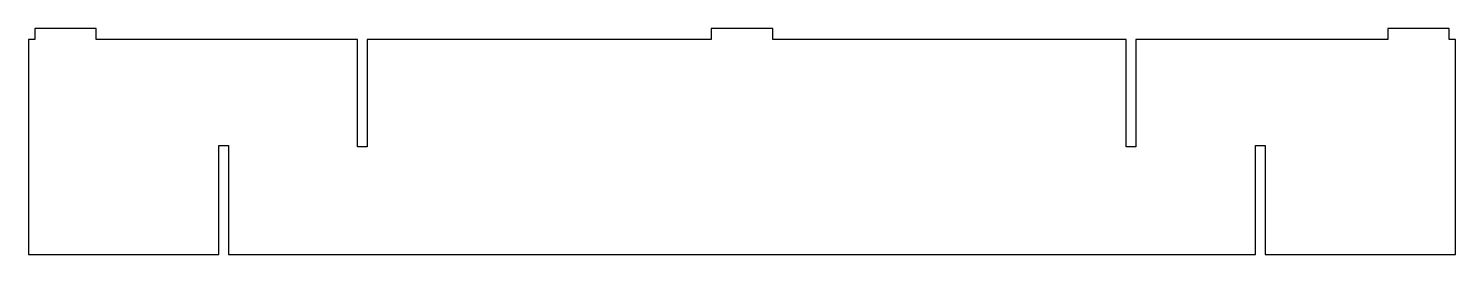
# Model space of a CAD drawing. Header units: millimetres. Extents: x 0 to 464, y 0 to 74.
import ezdxf

# ---------------------------------------------------------------- set-up
doc = ezdxf.new("R2010")
doc.units = ezdxf.units.MM
doc.layers.add('CORTE', color=7, linetype='CONTINUOUS')

msp = doc.modelspace()

# ---------------------------------------------------------------- linework, layer by layer
at = {"layer": 'CORTE'}
msp.add_lwpolyline([(222, 70), (110.075, 70), (110.075, 35), (106.925, 35), (106.925, 70), (22, 70), (22, 73.518157), (2, 73.518157), (2, 70), (0, 70), (0, 0), (61.925, 0), (61.925, 35.504), (65.075, 35.504), (65.075, 0), (398.925, 0), (398.925, 35.504), (402.075, 35.504), (402.075, 0), (464, 0), (464, 70), (462, 70), (462, 73.518157), (442, 73.518157), (442, 70), (360.075, 70), (360.075, 35), (356.925, 35), (356.925, 70), (242, 70), (242, 73.518157), (222, 73.518157)], close=True, dxfattribs=at)

doc.saveas('drawing.dxf')
